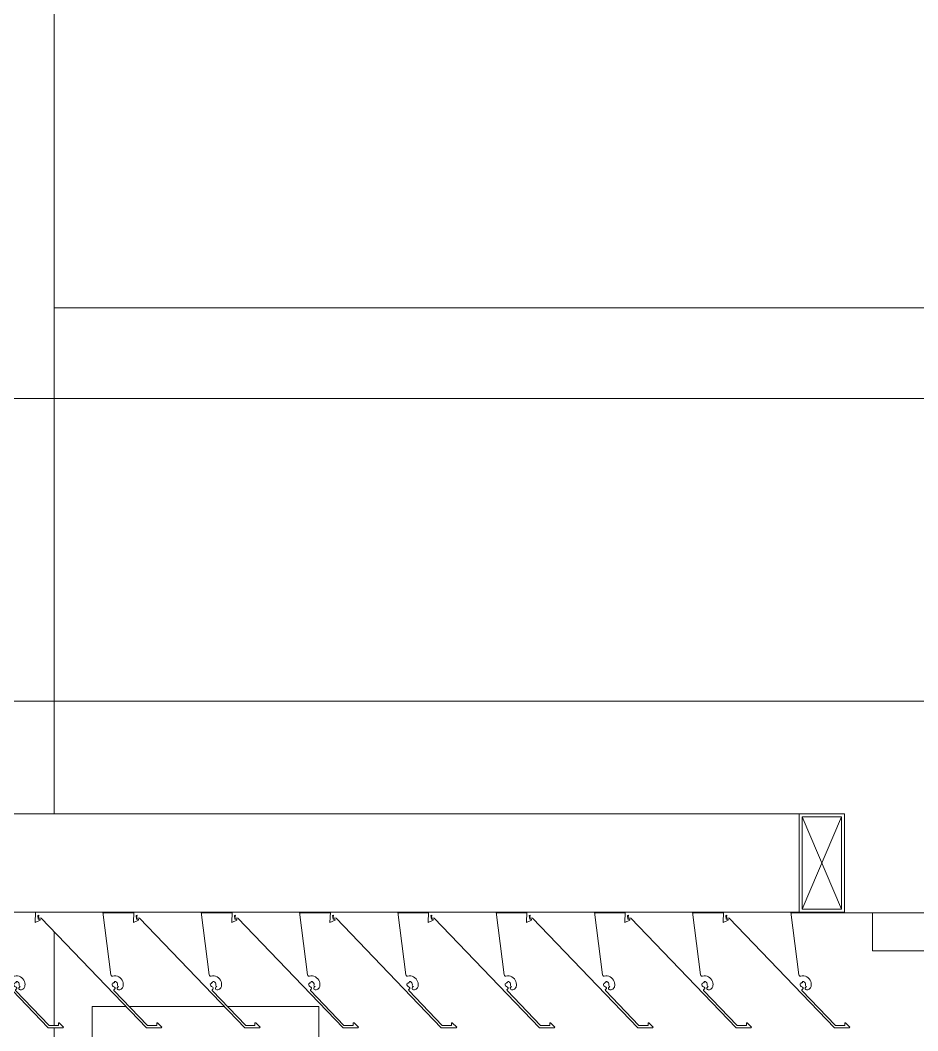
# Model space of a CAD drawing. Header units: millimetres. Extents: x -220592 to 404889, y -217665 to 38245.
# Drawn here: x 7601.86 to 7607.79, y -48119.7 to -48113.02 of the extents above; entities that cross this region are included whole.
import ezdxf

# ---------------------------------------------------------------- set-up
doc = ezdxf.new("R2010")
doc.units = ezdxf.units.MM
doc.linetypes.add('XKITLINE00', pattern=[0])
doc.layers.add('000 - 0_HIDE_OBJ_FRAMING_DEF_SUB_1', color=7, linetype='Continuous')
doc.layers.add('Part', color=7, linetype='Continuous', lineweight=0)

# ---------------------------------------------------------------- blocks, each defined once
blk = doc.blocks.new('*A13471')
at = {"layer": '000 - 0_HIDE_OBJ_FRAMING_DEF_SUB_1', "color": 7, "linetype": 'XKITLINE00', "lineweight": 0}
blk.add_line((-135.563334, 95.290814), (-84.063213, 95.290814), dxfattribs=at)
blk = doc.blocks.new('*A13531')
at = {"layer": '000 - 0_HIDE_OBJ_FRAMING_DEF_SUB_1', "color": 7, "linetype": 'XKITLINE00', "lineweight": 0}
for p, q in [((-135.563334, 94.690337), (-135.563334, 101.570805)), ((-135.563334, 91.945101), (-135.563334, 92.690364)), ((-135.563334, 90.545603), (-135.563334, 91.165204)), ((-135.563334, 67.570805), (-135.563334, 90.530603))]:
    blk.add_line(p, q, dxfattribs=at)
blk = doc.blocks.new('*A13540')
at = {"layer": '000 - 0_HIDE_OBJ_FRAMING_DEF_SUB_1', "color": 7, "linetype": 'XKITLINE00', "lineweight": 0}
for p, q in [((-135.563334, 94.690364), (-135.563334, 92.690364)), ((-135.563334, 94.690364), (-87.063349, 94.690364)), ((-135.563334, 92.690364), (-87.063349, 92.690364))]:
    blk.add_line(p, q, dxfattribs=at)
blk = doc.blocks.new('*A13541')
at = {"layer": '000 - 0_HIDE_OBJ_FRAMING_DEF_SUB_1', "color": 7, "linetype": 'XKITLINE00', "lineweight": 0}
for p, q in [((-135.563334, 95.290805), (-84.063213, 95.290805)), ((-135.241121, 91.290805), (-135.037541, 91.290805)), ((-134.591121, 91.290805), (-134.387541, 91.290805)), ((-133.941121, 91.290805), (-133.737541, 91.290805)), ((-133.291121, 91.290805), (-133.087541, 91.290805)), ((-132.641121, 91.290805), (-132.437541, 91.290805)), ((-131.991121, 91.290805), (-131.787541, 91.290805)), ((-131.341121, 91.290805), (-131.137541, 91.290805)), ((-130.691121, 91.290805), (-83.063349, 91.290805))]:
    blk.add_line(p, q, dxfattribs=at)
blk = doc.blocks.new('*A13680')
at = {"layer": 'Part', "color": 7, "linetype": 'XKITLINE00', "lineweight": 0}
for p, q in [((-131.137367, 91.295291), (-131.139989, 91.227606)), ((-130.691697, 91.295299), (-131.137367, 91.295291)), ((-131.122245, 91.273376), (-131.115672, 91.275412)), ((-131.119105, 91.248393), (-131.122245, 91.273376)), ((-131.106914, 91.248264), (-131.119105, 91.248393)), ((-131.118576, 91.258396), (-131.115672, 91.275412)), ((-131.118576, 91.258396), (-131.100033, 91.255499)), ((-131.100033, 91.255499), (-130.403787, 90.530377)), ((-130.638667, 90.881293), (-130.691697, 91.295299)), ((-131.139989, 91.227606), (-131.106502, 91.243141)), ((-131.106502, 91.243141), (-131.106914, 91.248264)), ((-130.636477, 90.876218), (-130.638667, 90.881293)), ((-130.631925, 90.873081), (-130.636477, 90.876218)), ((-130.626403, 90.872842), (-130.631925, 90.873081)), ((-130.616269, 90.874328), (-130.626403, 90.872842)), ((-130.606033, 90.873953), (-130.616269, 90.874328)), ((-130.596034, 90.87173), (-130.606033, 90.873953)), ((-130.586604, 90.867732), (-130.596034, 90.87173)), ((-130.578054, 90.862092), (-130.586604, 90.867732)), ((-130.570667, 90.854996), (-130.578054, 90.862092)), ((-130.564689, 90.846679), (-130.570667, 90.854996)), ((-130.631369, 90.820312), (-130.623979, 90.822634)), ((-130.630947, 90.81364), (-130.631369, 90.820312)), ((-130.628157, 90.807564), (-130.630947, 90.81364)), ((-130.62337, 90.802897), (-130.628157, 90.807564)), ((-130.623979, 90.822634), (-130.623035, 90.829799)), ((-130.615797, 90.799783), (-130.62337, 90.802897)), ((-130.623035, 90.829799), (-130.615975, 90.828629)), ((-130.619915, 90.781587), (-130.615288, 90.785242)), ((-130.618823, 90.776428), (-130.619915, 90.781587)), ((-130.615975, 90.828629), (-130.614869, 90.836335)), ((-130.61164, 90.7956), (-130.615797, 90.799783)), ((-130.615288, 90.785242), (-130.611434, 90.789706)), ((-130.614869, 90.836335), (-130.608385, 90.835766)), ((-130.611434, 90.789706), (-130.61164, 90.7956)), ((-130.608385, 90.835766), (-130.602511, 90.832964)), ((-130.602511, 90.832964), (-130.597989, 90.828282)), ((-130.597989, 90.828282), (-130.595391, 90.822314)), ((-130.594036, 90.800113), (-130.597254, 90.794956)), ((-130.597254, 90.794956), (-130.597242, 90.788879)), ((-130.597242, 90.788879), (-130.594005, 90.783735)), ((-130.595047, 90.815814), (-130.595952, 90.809896)), ((-130.595952, 90.809896), (-130.593545, 90.805085)), ((-130.595391, 90.822314), (-130.595047, 90.815814)), ((-130.588564, 90.803055), (-130.594036, 90.800113)), ((-130.594005, 90.783735), (-130.588531, 90.781095)), ((-130.593545, 90.805085), (-130.588564, 90.803055)), ((-130.588531, 90.781095), (-130.580761, 90.781591)), ((-130.580761, 90.781591), (-130.575265, 90.783326)), ((-130.575265, 90.783326), (-130.570202, 90.78608)), ((-130.570202, 90.78608), (-130.565759, 90.789751)), ((-130.565759, 90.789751), (-130.562101, 90.794205)), ((-130.560316, 90.837417), (-130.564689, 90.846679)), ((-130.562101, 90.794205), (-130.559361, 90.799275)), ((-130.557693, 90.827516), (-130.560316, 90.837417)), ((-130.559361, 90.799275), (-130.557642, 90.804776)), ((-130.556908, 90.817303), (-130.557693, 90.827516)), ((-130.557642, 90.804776), (-130.557006, 90.810504)), ((-130.557006, 90.810504), (-130.556908, 90.817303)), ((-130.39742, 90.545412), (-130.618823, 90.776428)), ((-130.403787, 90.530377), (-130.304636, 90.53093)), ((-130.336074, 90.545755), (-130.39742, 90.545412)), ((-130.335977, 90.563175), (-130.336074, 90.545755)), ((-130.331056, 90.56426), (-130.335977, 90.563175)), ((-130.302167, 90.535611), (-130.331056, 90.56426)), ((-130.304636, 90.53093), (-130.302167, 90.535611))]:
    blk.add_line(p, q, dxfattribs=at)
blk = doc.blocks.new('*A13681')
at = {"layer": 'Part', "color": 7, "linetype": 'XKITLINE00', "lineweight": 0}
for p, q in [((-131.787367, 91.295291), (-131.789989, 91.227606)), ((-131.341697, 91.295299), (-131.787367, 91.295291)), ((-131.772245, 91.273376), (-131.765672, 91.275412)), ((-131.769105, 91.248393), (-131.772245, 91.273376)), ((-131.756914, 91.248264), (-131.769105, 91.248393)), ((-131.768576, 91.258396), (-131.765672, 91.275412)), ((-131.768576, 91.258396), (-131.750033, 91.255499)), ((-131.750033, 91.255499), (-131.053787, 90.530377)), ((-131.288667, 90.881293), (-131.341697, 91.295299)), ((-131.789989, 91.227606), (-131.756502, 91.243141)), ((-131.756502, 91.243141), (-131.756914, 91.248264)), ((-131.286477, 90.876218), (-131.288667, 90.881293)), ((-131.281925, 90.873081), (-131.286477, 90.876218)), ((-131.276403, 90.872842), (-131.281925, 90.873081)), ((-131.266269, 90.874328), (-131.276403, 90.872842)), ((-131.256033, 90.873953), (-131.266269, 90.874328)), ((-131.246034, 90.87173), (-131.256033, 90.873953)), ((-131.236604, 90.867732), (-131.246034, 90.87173)), ((-131.228054, 90.862092), (-131.236604, 90.867732)), ((-131.220667, 90.854996), (-131.228054, 90.862092)), ((-131.214689, 90.846679), (-131.220667, 90.854996)), ((-131.281369, 90.820312), (-131.273979, 90.822634)), ((-131.280947, 90.81364), (-131.281369, 90.820312)), ((-131.278157, 90.807564), (-131.280947, 90.81364)), ((-131.27337, 90.802897), (-131.278157, 90.807564)), ((-131.273979, 90.822634), (-131.273035, 90.829799)), ((-131.265797, 90.799783), (-131.27337, 90.802897)), ((-131.273035, 90.829799), (-131.265975, 90.828629)), ((-131.269915, 90.781587), (-131.265288, 90.785242)), ((-131.268823, 90.776428), (-131.269915, 90.781587)), ((-131.265975, 90.828629), (-131.264869, 90.836335)), ((-131.26164, 90.7956), (-131.265797, 90.799783)), ((-131.265288, 90.785242), (-131.261434, 90.789706)), ((-131.264869, 90.836335), (-131.258385, 90.835766)), ((-131.261434, 90.789706), (-131.26164, 90.7956)), ((-131.258385, 90.835766), (-131.252511, 90.832964)), ((-131.252511, 90.832964), (-131.247989, 90.828282)), ((-131.247989, 90.828282), (-131.245391, 90.822314)), ((-131.244036, 90.800113), (-131.247254, 90.794956)), ((-131.247254, 90.794956), (-131.247242, 90.788879)), ((-131.247242, 90.788879), (-131.244005, 90.783735)), ((-131.245047, 90.815814), (-131.245952, 90.809896)), ((-131.245952, 90.809896), (-131.243545, 90.805085)), ((-131.245391, 90.822314), (-131.245047, 90.815814)), ((-131.238564, 90.803055), (-131.244036, 90.800113)), ((-131.244005, 90.783735), (-131.238531, 90.781095)), ((-131.243545, 90.805085), (-131.238564, 90.803055)), ((-131.238531, 90.781095), (-131.230761, 90.781591)), ((-131.230761, 90.781591), (-131.225265, 90.783326)), ((-131.225265, 90.783326), (-131.220202, 90.78608)), ((-131.220202, 90.78608), (-131.215759, 90.789751)), ((-131.215759, 90.789751), (-131.212101, 90.794205)), ((-131.210316, 90.837417), (-131.214689, 90.846679)), ((-131.212101, 90.794205), (-131.209361, 90.799275)), ((-131.207693, 90.827516), (-131.210316, 90.837417)), ((-131.209361, 90.799275), (-131.207642, 90.804776)), ((-131.206908, 90.817303), (-131.207693, 90.827516)), ((-131.207642, 90.804776), (-131.207006, 90.810504)), ((-131.207006, 90.810504), (-131.206908, 90.817303)), ((-131.04742, 90.545412), (-131.268823, 90.776428)), ((-131.053787, 90.530377), (-130.954636, 90.53093)), ((-130.986074, 90.545755), (-131.04742, 90.545412)), ((-130.985977, 90.563175), (-130.986074, 90.545755)), ((-130.981056, 90.56426), (-130.985977, 90.563175)), ((-130.952167, 90.535611), (-130.981056, 90.56426)), ((-130.954636, 90.53093), (-130.952167, 90.535611))]:
    blk.add_line(p, q, dxfattribs=at)
blk = doc.blocks.new('*A13682')
at = {"layer": 'Part', "color": 7, "linetype": 'XKITLINE00', "lineweight": 0}
for p, q in [((-132.437367, 91.295291), (-132.439989, 91.227606)), ((-131.991697, 91.295299), (-132.437367, 91.295291)), ((-132.422245, 91.273376), (-132.415672, 91.275412)), ((-132.419105, 91.248393), (-132.422245, 91.273376)), ((-132.406914, 91.248264), (-132.419105, 91.248393)), ((-132.418576, 91.258396), (-132.415672, 91.275412)), ((-132.418576, 91.258396), (-132.400033, 91.255499)), ((-132.400033, 91.255499), (-131.703787, 90.530377)), ((-131.938667, 90.881293), (-131.991697, 91.295299)), ((-132.439989, 91.227606), (-132.406502, 91.243141)), ((-132.406502, 91.243141), (-132.406914, 91.248264)), ((-131.936477, 90.876218), (-131.938667, 90.881293)), ((-131.931925, 90.873081), (-131.936477, 90.876218)), ((-131.926403, 90.872842), (-131.931925, 90.873081)), ((-131.916269, 90.874328), (-131.926403, 90.872842)), ((-131.906033, 90.873953), (-131.916269, 90.874328)), ((-131.896034, 90.87173), (-131.906033, 90.873953)), ((-131.886604, 90.867732), (-131.896034, 90.87173)), ((-131.878054, 90.862092), (-131.886604, 90.867732)), ((-131.870667, 90.854996), (-131.878054, 90.862092)), ((-131.864689, 90.846679), (-131.870667, 90.854996)), ((-131.931369, 90.820312), (-131.923979, 90.822634)), ((-131.930947, 90.81364), (-131.931369, 90.820312)), ((-131.928157, 90.807564), (-131.930947, 90.81364)), ((-131.92337, 90.802897), (-131.928157, 90.807564)), ((-131.923979, 90.822634), (-131.923035, 90.829799)), ((-131.915797, 90.799783), (-131.92337, 90.802897)), ((-131.923035, 90.829799), (-131.915975, 90.828629)), ((-131.919915, 90.781587), (-131.915288, 90.785242)), ((-131.918823, 90.776428), (-131.919915, 90.781587)), ((-131.915975, 90.828629), (-131.914869, 90.836335)), ((-131.91164, 90.7956), (-131.915797, 90.799783)), ((-131.915288, 90.785242), (-131.911434, 90.789706)), ((-131.914869, 90.836335), (-131.908385, 90.835766)), ((-131.911434, 90.789706), (-131.91164, 90.7956)), ((-131.908385, 90.835766), (-131.902511, 90.832964)), ((-131.902511, 90.832964), (-131.897989, 90.828282)), ((-131.897989, 90.828282), (-131.895391, 90.822314)), ((-131.894036, 90.800113), (-131.897254, 90.794956)), ((-131.897254, 90.794956), (-131.897242, 90.788879)), ((-131.897242, 90.788879), (-131.894005, 90.783735)), ((-131.895047, 90.815814), (-131.895952, 90.809896)), ((-131.895952, 90.809896), (-131.893545, 90.805085)), ((-131.895391, 90.822314), (-131.895047, 90.815814)), ((-131.888564, 90.803055), (-131.894036, 90.800113)), ((-131.894005, 90.783735), (-131.888531, 90.781095)), ((-131.893545, 90.805085), (-131.888564, 90.803055)), ((-131.888531, 90.781095), (-131.880761, 90.781591)), ((-131.880761, 90.781591), (-131.875265, 90.783326)), ((-131.875265, 90.783326), (-131.870202, 90.78608)), ((-131.870202, 90.78608), (-131.865759, 90.789751)), ((-131.865759, 90.789751), (-131.862101, 90.794205)), ((-131.860316, 90.837417), (-131.864689, 90.846679)), ((-131.862101, 90.794205), (-131.859361, 90.799275)), ((-131.857693, 90.827516), (-131.860316, 90.837417)), ((-131.859361, 90.799275), (-131.857642, 90.804776)), ((-131.856908, 90.817303), (-131.857693, 90.827516)), ((-131.857642, 90.804776), (-131.857006, 90.810504)), ((-131.857006, 90.810504), (-131.856908, 90.817303)), ((-131.69742, 90.545412), (-131.918823, 90.776428)), ((-131.703787, 90.530377), (-131.604636, 90.53093)), ((-131.636074, 90.545755), (-131.69742, 90.545412)), ((-131.635977, 90.563175), (-131.636074, 90.545755)), ((-131.631056, 90.56426), (-131.635977, 90.563175)), ((-131.602167, 90.535611), (-131.631056, 90.56426)), ((-131.604636, 90.53093), (-131.602167, 90.535611))]:
    blk.add_line(p, q, dxfattribs=at)
blk = doc.blocks.new('*A13683')
at = {"layer": 'Part', "color": 7, "linetype": 'XKITLINE00', "lineweight": 0}
for p, q in [((-133.087367, 91.295291), (-133.089989, 91.227606)), ((-132.641697, 91.295299), (-133.087367, 91.295291)), ((-133.072245, 91.273376), (-133.065672, 91.275412)), ((-133.069105, 91.248393), (-133.072245, 91.273376)), ((-133.056914, 91.248264), (-133.069105, 91.248393)), ((-133.068576, 91.258396), (-133.065672, 91.275412)), ((-133.068576, 91.258396), (-133.050033, 91.255499)), ((-133.050033, 91.255499), (-132.353787, 90.530377)), ((-132.588667, 90.881293), (-132.641697, 91.295299)), ((-133.089989, 91.227606), (-133.056502, 91.243141)), ((-133.056502, 91.243141), (-133.056914, 91.248264)), ((-132.586477, 90.876218), (-132.588667, 90.881293)), ((-132.581925, 90.873081), (-132.586477, 90.876218)), ((-132.576403, 90.872842), (-132.581925, 90.873081)), ((-132.566269, 90.874328), (-132.576403, 90.872842)), ((-132.556033, 90.873953), (-132.566269, 90.874328)), ((-132.546034, 90.87173), (-132.556033, 90.873953)), ((-132.536604, 90.867732), (-132.546034, 90.87173)), ((-132.528054, 90.862092), (-132.536604, 90.867732)), ((-132.520667, 90.854996), (-132.528054, 90.862092)), ((-132.514689, 90.846679), (-132.520667, 90.854996)), ((-132.581369, 90.820312), (-132.573979, 90.822634)), ((-132.580947, 90.81364), (-132.581369, 90.820312)), ((-132.578157, 90.807564), (-132.580947, 90.81364)), ((-132.57337, 90.802897), (-132.578157, 90.807564)), ((-132.573979, 90.822634), (-132.573035, 90.829799)), ((-132.565797, 90.799783), (-132.57337, 90.802897)), ((-132.573035, 90.829799), (-132.565975, 90.828629)), ((-132.569915, 90.781587), (-132.565288, 90.785242)), ((-132.568823, 90.776428), (-132.569915, 90.781587)), ((-132.565975, 90.828629), (-132.564869, 90.836335)), ((-132.56164, 90.7956), (-132.565797, 90.799783)), ((-132.565288, 90.785242), (-132.561434, 90.789706)), ((-132.564869, 90.836335), (-132.558385, 90.835766)), ((-132.561434, 90.789706), (-132.56164, 90.7956)), ((-132.558385, 90.835766), (-132.552511, 90.832964)), ((-132.552511, 90.832964), (-132.547989, 90.828282)), ((-132.547989, 90.828282), (-132.545391, 90.822314)), ((-132.544036, 90.800113), (-132.547254, 90.794956)), ((-132.547254, 90.794956), (-132.547242, 90.788879)), ((-132.547242, 90.788879), (-132.544005, 90.783735)), ((-132.545047, 90.815814), (-132.545952, 90.809896)), ((-132.545952, 90.809896), (-132.543545, 90.805085)), ((-132.545391, 90.822314), (-132.545047, 90.815814)), ((-132.538564, 90.803055), (-132.544036, 90.800113)), ((-132.544005, 90.783735), (-132.538531, 90.781095)), ((-132.543545, 90.805085), (-132.538564, 90.803055)), ((-132.538531, 90.781095), (-132.530761, 90.781591)), ((-132.530761, 90.781591), (-132.525265, 90.783326)), ((-132.525265, 90.783326), (-132.520202, 90.78608)), ((-132.520202, 90.78608), (-132.515759, 90.789751)), ((-132.515759, 90.789751), (-132.512101, 90.794205)), ((-132.510316, 90.837417), (-132.514689, 90.846679)), ((-132.512101, 90.794205), (-132.509361, 90.799275)), ((-132.507693, 90.827516), (-132.510316, 90.837417)), ((-132.509361, 90.799275), (-132.507642, 90.804776)), ((-132.506908, 90.817303), (-132.507693, 90.827516)), ((-132.507642, 90.804776), (-132.507006, 90.810504)), ((-132.507006, 90.810504), (-132.506908, 90.817303)), ((-132.34742, 90.545412), (-132.568823, 90.776428)), ((-132.353787, 90.530377), (-132.254636, 90.53093)), ((-132.286074, 90.545755), (-132.34742, 90.545412)), ((-132.285977, 90.563175), (-132.286074, 90.545755)), ((-132.281056, 90.56426), (-132.285977, 90.563175)), ((-132.252167, 90.535611), (-132.281056, 90.56426)), ((-132.254636, 90.53093), (-132.252167, 90.535611))]:
    blk.add_line(p, q, dxfattribs=at)
blk = doc.blocks.new('*A13684')
at = {"layer": 'Part', "color": 7, "linetype": 'XKITLINE00', "lineweight": 0}
for p, q in [((-133.737367, 91.295291), (-133.739989, 91.227606)), ((-133.291697, 91.295299), (-133.737367, 91.295291)), ((-133.722245, 91.273376), (-133.715672, 91.275412)), ((-133.719105, 91.248393), (-133.722245, 91.273376)), ((-133.706914, 91.248264), (-133.719105, 91.248393)), ((-133.718576, 91.258396), (-133.715672, 91.275412)), ((-133.718576, 91.258396), (-133.700033, 91.255499)), ((-133.700033, 91.255499), (-133.003787, 90.530377)), ((-133.238667, 90.881293), (-133.291697, 91.295299)), ((-133.739989, 91.227606), (-133.706502, 91.243141)), ((-133.706502, 91.243141), (-133.706914, 91.248264)), ((-133.236477, 90.876218), (-133.238667, 90.881293)), ((-133.231925, 90.873081), (-133.236477, 90.876218)), ((-133.226403, 90.872842), (-133.231925, 90.873081)), ((-133.216269, 90.874328), (-133.226403, 90.872842)), ((-133.206033, 90.873953), (-133.216269, 90.874328)), ((-133.196034, 90.87173), (-133.206033, 90.873953)), ((-133.186604, 90.867732), (-133.196034, 90.87173)), ((-133.178054, 90.862092), (-133.186604, 90.867732)), ((-133.170667, 90.854996), (-133.178054, 90.862092)), ((-133.164689, 90.846679), (-133.170667, 90.854996)), ((-133.231369, 90.820312), (-133.223979, 90.822634)), ((-133.230947, 90.81364), (-133.231369, 90.820312)), ((-133.228157, 90.807564), (-133.230947, 90.81364)), ((-133.22337, 90.802897), (-133.228157, 90.807564)), ((-133.223979, 90.822634), (-133.223035, 90.829799)), ((-133.215797, 90.799783), (-133.22337, 90.802897)), ((-133.223035, 90.829799), (-133.215975, 90.828629)), ((-133.219915, 90.781587), (-133.215288, 90.785242)), ((-133.218823, 90.776428), (-133.219915, 90.781587)), ((-133.215975, 90.828629), (-133.214869, 90.836335)), ((-133.21164, 90.7956), (-133.215797, 90.799783)), ((-133.215288, 90.785242), (-133.211434, 90.789706)), ((-133.214869, 90.836335), (-133.208385, 90.835766)), ((-133.211434, 90.789706), (-133.21164, 90.7956)), ((-133.208385, 90.835766), (-133.202511, 90.832964)), ((-133.202511, 90.832964), (-133.197989, 90.828282)), ((-133.197989, 90.828282), (-133.195391, 90.822314)), ((-133.194036, 90.800113), (-133.197254, 90.794956)), ((-133.197254, 90.794956), (-133.197242, 90.788879)), ((-133.197242, 90.788879), (-133.194005, 90.783735)), ((-133.195047, 90.815814), (-133.195952, 90.809896)), ((-133.195952, 90.809896), (-133.193545, 90.805085)), ((-133.195391, 90.822314), (-133.195047, 90.815814)), ((-133.188564, 90.803055), (-133.194036, 90.800113)), ((-133.194005, 90.783735), (-133.188531, 90.781095)), ((-133.193545, 90.805085), (-133.188564, 90.803055)), ((-133.188531, 90.781095), (-133.180761, 90.781591)), ((-133.180761, 90.781591), (-133.175265, 90.783326)), ((-133.175265, 90.783326), (-133.170202, 90.78608)), ((-133.170202, 90.78608), (-133.165759, 90.789751)), ((-133.165759, 90.789751), (-133.162101, 90.794205)), ((-133.160316, 90.837417), (-133.164689, 90.846679)), ((-133.162101, 90.794205), (-133.159361, 90.799275)), ((-133.157693, 90.827516), (-133.160316, 90.837417)), ((-133.159361, 90.799275), (-133.157642, 90.804776)), ((-133.156908, 90.817303), (-133.157693, 90.827516)), ((-133.157642, 90.804776), (-133.157006, 90.810504)), ((-133.157006, 90.810504), (-133.156908, 90.817303)), ((-132.99742, 90.545412), (-133.218823, 90.776428)), ((-133.003787, 90.530377), (-132.904636, 90.53093)), ((-132.936074, 90.545755), (-132.99742, 90.545412)), ((-132.935977, 90.563175), (-132.936074, 90.545755)), ((-132.931056, 90.56426), (-132.935977, 90.563175)), ((-132.902167, 90.535611), (-132.931056, 90.56426)), ((-132.904636, 90.53093), (-132.902167, 90.535611))]:
    blk.add_line(p, q, dxfattribs=at)
blk = doc.blocks.new('*A13685')
at = {"layer": 'Part', "color": 7, "linetype": 'XKITLINE00', "lineweight": 0}
for p, q in [((-134.387367, 91.295291), (-134.389989, 91.227606)), ((-133.941697, 91.295299), (-134.387367, 91.295291)), ((-134.372245, 91.273376), (-134.365672, 91.275412)), ((-134.369105, 91.248393), (-134.372245, 91.273376)), ((-134.356914, 91.248264), (-134.369105, 91.248393)), ((-134.368576, 91.258396), (-134.365672, 91.275412)), ((-134.368576, 91.258396), (-134.350033, 91.255499)), ((-134.350033, 91.255499), (-133.653787, 90.530377)), ((-133.888667, 90.881293), (-133.941697, 91.295299)), ((-134.389989, 91.227606), (-134.356502, 91.243141)), ((-134.356502, 91.243141), (-134.356914, 91.248264)), ((-133.886477, 90.876218), (-133.888667, 90.881293)), ((-133.881925, 90.873081), (-133.886477, 90.876218)), ((-133.876403, 90.872842), (-133.881925, 90.873081)), ((-133.866269, 90.874328), (-133.876403, 90.872842)), ((-133.856033, 90.873953), (-133.866269, 90.874328)), ((-133.846034, 90.87173), (-133.856033, 90.873953)), ((-133.836604, 90.867732), (-133.846034, 90.87173)), ((-133.828054, 90.862092), (-133.836604, 90.867732)), ((-133.820667, 90.854996), (-133.828054, 90.862092)), ((-133.814689, 90.846679), (-133.820667, 90.854996)), ((-133.881369, 90.820312), (-133.873979, 90.822634)), ((-133.880947, 90.81364), (-133.881369, 90.820312)), ((-133.878157, 90.807564), (-133.880947, 90.81364)), ((-133.87337, 90.802897), (-133.878157, 90.807564)), ((-133.873979, 90.822634), (-133.873035, 90.829799)), ((-133.865797, 90.799783), (-133.87337, 90.802897)), ((-133.873035, 90.829799), (-133.865975, 90.828629)), ((-133.869915, 90.781587), (-133.865288, 90.785242)), ((-133.868823, 90.776428), (-133.869915, 90.781587)), ((-133.865975, 90.828629), (-133.864869, 90.836335)), ((-133.86164, 90.7956), (-133.865797, 90.799783)), ((-133.865288, 90.785242), (-133.861434, 90.789706)), ((-133.864869, 90.836335), (-133.858385, 90.835766)), ((-133.861434, 90.789706), (-133.86164, 90.7956)), ((-133.858385, 90.835766), (-133.852511, 90.832964)), ((-133.852511, 90.832964), (-133.847989, 90.828282)), ((-133.847989, 90.828282), (-133.845391, 90.822314)), ((-133.844036, 90.800113), (-133.847254, 90.794956)), ((-133.847254, 90.794956), (-133.847242, 90.788879)), ((-133.847242, 90.788879), (-133.844005, 90.783735)), ((-133.845047, 90.815814), (-133.845952, 90.809896)), ((-133.845952, 90.809896), (-133.843545, 90.805085)), ((-133.845391, 90.822314), (-133.845047, 90.815814)), ((-133.838564, 90.803055), (-133.844036, 90.800113)), ((-133.844005, 90.783735), (-133.838531, 90.781095)), ((-133.843545, 90.805085), (-133.838564, 90.803055)), ((-133.838531, 90.781095), (-133.830761, 90.781591)), ((-133.830761, 90.781591), (-133.825265, 90.783326)), ((-133.825265, 90.783326), (-133.820202, 90.78608)), ((-133.820202, 90.78608), (-133.815759, 90.789751)), ((-133.815759, 90.789751), (-133.812101, 90.794205)), ((-133.810316, 90.837417), (-133.814689, 90.846679)), ((-133.812101, 90.794205), (-133.809361, 90.799275)), ((-133.807693, 90.827516), (-133.810316, 90.837417)), ((-133.809361, 90.799275), (-133.807642, 90.804776)), ((-133.806908, 90.817303), (-133.807693, 90.827516)), ((-133.807642, 90.804776), (-133.807006, 90.810504)), ((-133.807006, 90.810504), (-133.806908, 90.817303)), ((-133.64742, 90.545412), (-133.868823, 90.776428)), ((-133.653787, 90.530377), (-133.554636, 90.53093)), ((-133.586074, 90.545755), (-133.64742, 90.545412)), ((-133.585977, 90.563175), (-133.586074, 90.545755)), ((-133.581056, 90.56426), (-133.585977, 90.563175)), ((-133.552167, 90.535611), (-133.581056, 90.56426)), ((-133.554636, 90.53093), (-133.552167, 90.535611))]:
    blk.add_line(p, q, dxfattribs=at)
blk = doc.blocks.new('*A13686')
at = {"layer": 'Part', "color": 7, "linetype": 'XKITLINE00', "lineweight": 0}
for p, q in [((-135.037367, 91.295291), (-135.039989, 91.227606)), ((-134.591697, 91.295299), (-135.037367, 91.295291)), ((-135.022245, 91.273376), (-135.015672, 91.275412)), ((-135.019105, 91.248393), (-135.022245, 91.273376)), ((-135.006914, 91.248264), (-135.019105, 91.248393)), ((-135.018576, 91.258396), (-135.015672, 91.275412)), ((-135.018576, 91.258396), (-135.000033, 91.255499)), ((-135.000033, 91.255499), (-134.303787, 90.530377)), ((-134.538667, 90.881293), (-134.591697, 91.295299)), ((-135.039989, 91.227606), (-135.006502, 91.243141)), ((-135.006502, 91.243141), (-135.006914, 91.248264)), ((-134.536477, 90.876218), (-134.538667, 90.881293)), ((-134.531925, 90.873081), (-134.536477, 90.876218)), ((-134.526403, 90.872842), (-134.531925, 90.873081)), ((-134.516269, 90.874328), (-134.526403, 90.872842)), ((-134.506033, 90.873953), (-134.516269, 90.874328)), ((-134.496034, 90.87173), (-134.506033, 90.873953)), ((-134.486604, 90.867732), (-134.496034, 90.87173)), ((-134.478054, 90.862092), (-134.486604, 90.867732)), ((-134.470667, 90.854996), (-134.478054, 90.862092)), ((-134.464689, 90.846679), (-134.470667, 90.854996)), ((-134.531369, 90.820312), (-134.523979, 90.822634)), ((-134.530947, 90.81364), (-134.531369, 90.820312)), ((-134.528157, 90.807564), (-134.530947, 90.81364)), ((-134.52337, 90.802897), (-134.528157, 90.807564)), ((-134.523979, 90.822634), (-134.523035, 90.829799)), ((-134.515797, 90.799783), (-134.52337, 90.802897)), ((-134.523035, 90.829799), (-134.515975, 90.828629)), ((-134.519915, 90.781587), (-134.515288, 90.785242)), ((-134.518823, 90.776428), (-134.519915, 90.781587)), ((-134.515975, 90.828629), (-134.514869, 90.836335)), ((-134.51164, 90.7956), (-134.515797, 90.799783)), ((-134.515288, 90.785242), (-134.511434, 90.789706)), ((-134.514869, 90.836335), (-134.508385, 90.835766)), ((-134.511434, 90.789706), (-134.51164, 90.7956)), ((-134.508385, 90.835766), (-134.502511, 90.832964)), ((-134.502511, 90.832964), (-134.497989, 90.828282)), ((-134.497989, 90.828282), (-134.495391, 90.822314)), ((-134.494036, 90.800113), (-134.497254, 90.794956)), ((-134.497254, 90.794956), (-134.497242, 90.788879)), ((-134.497242, 90.788879), (-134.494005, 90.783735)), ((-134.495047, 90.815814), (-134.495952, 90.809896)), ((-134.495952, 90.809896), (-134.493545, 90.805085)), ((-134.495391, 90.822314), (-134.495047, 90.815814)), ((-134.488564, 90.803055), (-134.494036, 90.800113)), ((-134.494005, 90.783735), (-134.488531, 90.781095)), ((-134.493545, 90.805085), (-134.488564, 90.803055)), ((-134.488531, 90.781095), (-134.480761, 90.781591)), ((-134.480761, 90.781591), (-134.475265, 90.783326)), ((-134.475265, 90.783326), (-134.470202, 90.78608)), ((-134.470202, 90.78608), (-134.465759, 90.789751)), ((-134.465759, 90.789751), (-134.462101, 90.794205)), ((-134.460316, 90.837417), (-134.464689, 90.846679)), ((-134.462101, 90.794205), (-134.459361, 90.799275)), ((-134.457693, 90.827516), (-134.460316, 90.837417)), ((-134.459361, 90.799275), (-134.457642, 90.804776)), ((-134.456908, 90.817303), (-134.457693, 90.827516)), ((-134.457642, 90.804776), (-134.457006, 90.810504)), ((-134.457006, 90.810504), (-134.456908, 90.817303)), ((-134.29742, 90.545412), (-134.518823, 90.776428)), ((-134.303787, 90.530377), (-134.204636, 90.53093)), ((-134.236074, 90.545755), (-134.29742, 90.545412)), ((-134.235977, 90.563175), (-134.236074, 90.545755)), ((-134.231056, 90.56426), (-134.235977, 90.563175)), ((-134.202167, 90.535611), (-134.231056, 90.56426)), ((-134.204636, 90.53093), (-134.202167, 90.535611))]:
    blk.add_line(p, q, dxfattribs=at)
blk = doc.blocks.new('*A13687')
at = {"layer": 'Part', "color": 7, "linetype": 'XKITLINE00', "lineweight": 0}
for p, q in [((-135.687367, 91.295291), (-135.689989, 91.227606)), ((-135.241697, 91.295299), (-135.687367, 91.295291)), ((-135.672245, 91.273376), (-135.665672, 91.275412)), ((-135.669105, 91.248393), (-135.672245, 91.273376)), ((-135.656914, 91.248264), (-135.669105, 91.248393)), ((-135.668576, 91.258396), (-135.665672, 91.275412)), ((-135.668576, 91.258396), (-135.650033, 91.255499)), ((-135.650033, 91.255499), (-134.953787, 90.530377)), ((-135.188667, 90.881293), (-135.241697, 91.295299)), ((-135.689989, 91.227606), (-135.656502, 91.243141)), ((-135.656502, 91.243141), (-135.656914, 91.248264)), ((-135.186477, 90.876218), (-135.188667, 90.881293)), ((-135.181925, 90.873081), (-135.186477, 90.876218)), ((-135.176403, 90.872842), (-135.181925, 90.873081)), ((-135.166269, 90.874328), (-135.176403, 90.872842)), ((-135.156033, 90.873953), (-135.166269, 90.874328)), ((-135.146034, 90.87173), (-135.156033, 90.873953)), ((-135.136604, 90.867732), (-135.146034, 90.87173)), ((-135.128054, 90.862092), (-135.136604, 90.867732)), ((-135.120667, 90.854996), (-135.128054, 90.862092)), ((-135.114689, 90.846679), (-135.120667, 90.854996)), ((-135.181369, 90.820312), (-135.173979, 90.822634)), ((-135.180947, 90.81364), (-135.181369, 90.820312)), ((-135.178157, 90.807564), (-135.180947, 90.81364)), ((-135.17337, 90.802897), (-135.178157, 90.807564)), ((-135.173979, 90.822634), (-135.173035, 90.829799)), ((-135.165797, 90.799783), (-135.17337, 90.802897)), ((-135.173035, 90.829799), (-135.165975, 90.828629)), ((-135.169915, 90.781587), (-135.165288, 90.785242)), ((-135.168823, 90.776428), (-135.169915, 90.781587)), ((-135.165975, 90.828629), (-135.164869, 90.836335)), ((-135.16164, 90.7956), (-135.165797, 90.799783)), ((-135.165288, 90.785242), (-135.161434, 90.789706)), ((-135.164869, 90.836335), (-135.158385, 90.835766)), ((-135.161434, 90.789706), (-135.16164, 90.7956)), ((-135.158385, 90.835766), (-135.152511, 90.832964)), ((-135.152511, 90.832964), (-135.147989, 90.828282)), ((-135.147989, 90.828282), (-135.145391, 90.822314)), ((-135.144036, 90.800113), (-135.147254, 90.794956)), ((-135.147254, 90.794956), (-135.147242, 90.788879)), ((-135.147242, 90.788879), (-135.144005, 90.783735)), ((-135.145047, 90.815814), (-135.145952, 90.809896)), ((-135.145952, 90.809896), (-135.143545, 90.805085)), ((-135.145391, 90.822314), (-135.145047, 90.815814)), ((-135.138564, 90.803055), (-135.144036, 90.800113)), ((-135.144005, 90.783735), (-135.138531, 90.781095)), ((-135.143545, 90.805085), (-135.138564, 90.803055)), ((-135.138531, 90.781095), (-135.130761, 90.781591)), ((-135.130761, 90.781591), (-135.125265, 90.783326)), ((-135.125265, 90.783326), (-135.120202, 90.78608)), ((-135.120202, 90.78608), (-135.115759, 90.789751)), ((-135.115759, 90.789751), (-135.112101, 90.794205)), ((-135.110316, 90.837417), (-135.114689, 90.846679)), ((-135.112101, 90.794205), (-135.109361, 90.799275)), ((-135.107693, 90.827516), (-135.110316, 90.837417)), ((-135.109361, 90.799275), (-135.107642, 90.804776)), ((-135.106908, 90.817303), (-135.107693, 90.827516)), ((-135.107642, 90.804776), (-135.107006, 90.810504)), ((-135.107006, 90.810504), (-135.106908, 90.817303)), ((-134.94742, 90.545412), (-135.168823, 90.776428)), ((-134.953787, 90.530377), (-134.854636, 90.53093)), ((-134.886074, 90.545755), (-134.94742, 90.545412)), ((-134.885977, 90.563175), (-134.886074, 90.545755)), ((-134.881056, 90.56426), (-134.885977, 90.563175)), ((-134.852167, 90.535611), (-134.881056, 90.56426)), ((-134.854636, 90.53093), (-134.852167, 90.535611))]:
    blk.add_line(p, q, dxfattribs=at)
blk = doc.blocks.new('*A13697')
at = {"layer": '000 - 0_HIDE_OBJ_FRAMING_DEF_SUB_1', "color": 7, "linetype": 'XKITLINE00', "lineweight": 0}
for p, q in [((-130.152583, 91.040289), (-130.152583, 91.290289)), ((-130.152583, 91.290289), (-127.452583, 91.290289)), ((-127.452583, 91.040289), (-127.452583, 91.290289)), ((-130.152583, 91.040289), (-127.452583, 91.040289))]:
    blk.add_line(p, q, dxfattribs=at)
blk = doc.blocks.new('*A13701')
at = {"layer": 'Part', "color": 7, "linetype": 'XKITLINE00', "lineweight": 0}
for p, q in [((-130.337493, 91.945101), (-130.637493, 91.945101)), ((-130.637493, 91.945101), (-130.637493, 91.295101)), ((-130.617493, 91.315101), (-130.357493, 91.925101)), ((-130.357493, 91.315101), (-130.617493, 91.925101)), ((-130.617493, 91.315101), (-130.617493, 91.925101)), ((-130.617493, 91.925101), (-130.357493, 91.925101)), ((-130.357493, 91.925101), (-130.357493, 91.315101)), ((-130.337493, 91.295101), (-130.337493, 91.945101)), ((-130.637493, 91.295101), (-130.337493, 91.295101)), ((-130.357493, 91.315101), (-130.617493, 91.315101))]:
    blk.add_line(p, q, dxfattribs=at)
blk = doc.blocks.new('*A13702')
at = {"layer": 'Part', "color": 7, "linetype": 'XKITLINE00', "lineweight": 0}
for p, q in [((-138.658479, 91.945101), (-130.637493, 91.945101)), ((-138.491671, 91.295101), (-138.287375, 91.295101)), ((-137.841671, 91.295101), (-137.637375, 91.295101)), ((-137.191671, 91.295101), (-136.987375, 91.295101)), ((-136.541671, 91.295101), (-136.337375, 91.295101)), ((-135.891671, 91.295101), (-135.687375, 91.295101)), ((-135.241671, 91.295101), (-135.037375, 91.295101)), ((-134.591671, 91.295101), (-134.387375, 91.295101)), ((-133.941671, 91.295101), (-133.737375, 91.295101)), ((-133.291671, 91.295101), (-133.087375, 91.295101)), ((-132.641671, 91.295101), (-132.437375, 91.295101)), ((-131.991671, 91.295101), (-131.787375, 91.295101)), ((-131.341671, 91.295101), (-131.137375, 91.295101)), ((-130.691671, 91.295101), (-130.637493, 91.295101))]:
    blk.add_line(p, q, dxfattribs=at)
blk = doc.blocks.new('*A13707')
at = {"layer": 'Part', "color": 7, "linetype": 'XKITLINE00', "lineweight": 0}
for p, q in [((-136.337367, 91.295291), (-136.339989, 91.227606)), ((-135.891697, 91.295299), (-136.337367, 91.295291)), ((-136.322245, 91.273376), (-136.315672, 91.275412)), ((-136.319105, 91.248393), (-136.322245, 91.273376)), ((-136.306914, 91.248264), (-136.319105, 91.248393)), ((-136.318576, 91.258396), (-136.315672, 91.275412)), ((-136.318576, 91.258396), (-136.300033, 91.255499)), ((-136.300033, 91.255499), (-135.603787, 90.530377)), ((-135.838667, 90.881293), (-135.891697, 91.295299)), ((-136.339989, 91.227606), (-136.306502, 91.243141)), ((-136.306502, 91.243141), (-136.306914, 91.248264)), ((-135.836477, 90.876218), (-135.838667, 90.881293)), ((-135.831925, 90.873081), (-135.836477, 90.876218)), ((-135.826403, 90.872842), (-135.831925, 90.873081)), ((-135.816269, 90.874328), (-135.826403, 90.872842)), ((-135.806033, 90.873953), (-135.816269, 90.874328)), ((-135.796034, 90.87173), (-135.806033, 90.873953)), ((-135.786604, 90.867732), (-135.796034, 90.87173)), ((-135.778054, 90.862092), (-135.786604, 90.867732)), ((-135.770667, 90.854996), (-135.778054, 90.862092)), ((-135.764689, 90.846679), (-135.770667, 90.854996)), ((-135.831369, 90.820312), (-135.823979, 90.822634)), ((-135.830947, 90.81364), (-135.831369, 90.820312)), ((-135.828157, 90.807564), (-135.830947, 90.81364)), ((-135.82337, 90.802897), (-135.828157, 90.807564)), ((-135.823979, 90.822634), (-135.823035, 90.829799)), ((-135.815797, 90.799783), (-135.82337, 90.802897)), ((-135.823035, 90.829799), (-135.815975, 90.828629)), ((-135.819915, 90.781587), (-135.815288, 90.785242)), ((-135.818823, 90.776428), (-135.819915, 90.781587)), ((-135.815975, 90.828629), (-135.814869, 90.836335)), ((-135.81164, 90.7956), (-135.815797, 90.799783)), ((-135.815288, 90.785242), (-135.811434, 90.789706)), ((-135.814869, 90.836335), (-135.808385, 90.835766)), ((-135.811434, 90.789706), (-135.81164, 90.7956)), ((-135.808385, 90.835766), (-135.802511, 90.832964)), ((-135.802511, 90.832964), (-135.797989, 90.828282)), ((-135.797989, 90.828282), (-135.795391, 90.822314)), ((-135.794036, 90.800113), (-135.797254, 90.794956)), ((-135.797254, 90.794956), (-135.797242, 90.788879)), ((-135.797242, 90.788879), (-135.794005, 90.783735)), ((-135.795047, 90.815814), (-135.795952, 90.809896)), ((-135.795952, 90.809896), (-135.793545, 90.805085)), ((-135.795391, 90.822314), (-135.795047, 90.815814)), ((-135.788564, 90.803055), (-135.794036, 90.800113)), ((-135.794005, 90.783735), (-135.788531, 90.781095)), ((-135.793545, 90.805085), (-135.788564, 90.803055)), ((-135.788531, 90.781095), (-135.780761, 90.781591)), ((-135.780761, 90.781591), (-135.775265, 90.783326)), ((-135.775265, 90.783326), (-135.770202, 90.78608)), ((-135.770202, 90.78608), (-135.765759, 90.789751)), ((-135.765759, 90.789751), (-135.762101, 90.794205)), ((-135.760316, 90.837417), (-135.764689, 90.846679)), ((-135.762101, 90.794205), (-135.759361, 90.799275)), ((-135.757693, 90.827516), (-135.760316, 90.837417)), ((-135.759361, 90.799275), (-135.757642, 90.804776)), ((-135.756908, 90.817303), (-135.757693, 90.827516)), ((-135.757642, 90.804776), (-135.757006, 90.810504)), ((-135.757006, 90.810504), (-135.756908, 90.817303)), ((-135.59742, 90.545412), (-135.818823, 90.776428)), ((-135.603787, 90.530377), (-135.504636, 90.53093)), ((-135.536074, 90.545755), (-135.59742, 90.545412)), ((-135.535977, 90.563175), (-135.536074, 90.545755)), ((-135.531056, 90.56426), (-135.535977, 90.563175)), ((-135.502167, 90.535611), (-135.531056, 90.56426)), ((-135.504636, 90.53093), (-135.502167, 90.535611))]:
    blk.add_line(p, q, dxfattribs=at)
blk = doc.blocks.new('*A13713')
at = {"layer": '000 - 0_HIDE_OBJ_FRAMING_DEF_SUB_1', "color": 7, "linetype": 'XKITLINE00', "lineweight": 0}
for p, q in [((-135.563334, 94.690337), (-137.563334, 94.690337)), ((-137.563334, 94.690337), (-137.563334, 92.690337)), ((-137.563334, 92.690337), (-135.563334, 92.690337))]:
    blk.add_line(p, q, dxfattribs=at)
blk = doc.blocks.new('*A13869')
at = {"layer": 'Part', "color": 7, "linetype": 'XKITLINE00', "lineweight": 0}
for p, q in [((-135.313349, 90.670805), (-135.088623, 90.670805)), ((-135.313349, 87.920764), (-135.313349, 90.670805)), ((-135.067595, 90.670805), (-134.438623, 90.670805)), ((-134.417595, 90.670805), (-133.813349, 90.670805)), ((-133.813349, 90.120243), (-133.813349, 90.670805))]:
    blk.add_line(p, q, dxfattribs=at)

msp = doc.modelspace()

# ---------------------------------------------------------------- block references
at = {"color": 7, "lineweight": 0}
for name in ['*A13471', '*A13531', '*A13541', '*A13713', '*A13540', '*A13702', '*A13701', '*A13707', '*A13687', '*A13686', '*A13685', '*A13684', '*A13683', '*A13682', '*A13681', '*A13680', '*A13697', '*A13869']:
    msp.add_blockref(name, (7737.6457, -48210.2152), dxfattribs=at)

doc.saveas('drawing.dxf')
